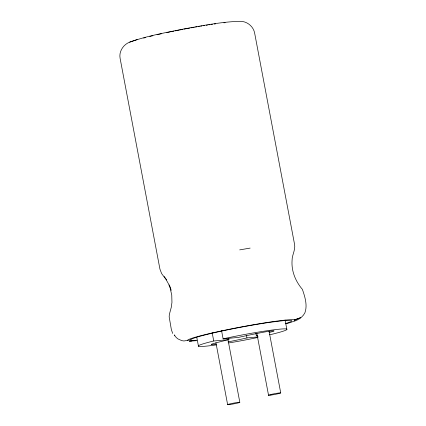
<?xml version="1.0" encoding="UTF-8"?>
<svg xmlns="http://www.w3.org/2000/svg" width="426" height="426" viewBox="0 0 426 426"><rect width="100%" height="100%" fill="white"/><g stroke="black" fill="none" stroke-linecap="round" stroke-linejoin="round"><path stroke-width="0.64" d="M294.504 321.167C298.722 319.665 302.785 316.965 304.867 312.881C307.71 305.288 304.888 296.672 302.391 289.355C295.564 281.421 291.32 271.138 292.06 260.563C291.964 254.902 295.798 249.668 294.494 244.007L254.663 33.207C253.475 26.433 247.117 21.295 240.285 21.3C221.536 21.763 203.08 25.619 184.66 28.803C166.172 32.568 147.423 35.757 129.616 42.163C123.306 44.602 118.769 51.509 120.1 58.325L159.936 269.125L161.624 273.583L166.023 279.456L168.462 283.822L170.144 288.013L171.758 295.117L171.955 302.375L171.273 307.3L169.351 314.463L169.165 316.837L171.364 329.623L172.69 333.43M129.616 42.163L137.193 39.559M174.782 335.848L174.218 334.889L176.226 337.509L177.892 338.878L181.801 340.651L183.931 340.97L190.747 339.916M239.7 249.881L250.126 248.102M223.863 22.818L225.157 22.679M221.525 330.475L223.107 338.835L238.304 337.435A68.527 4.185 -10.7 0 1 261.628 332.562A11.214 0.687 -10.7 0 1 272.289 330.864A11.214 0.687 -10.7 0 1 272.544 331.556A68.527 4.185 -10.7 0 1 269.141 332.52M255.845 333.201L256.33 335.773L257.65 335.651M269.546 334.554L271.532 334.373A45.167 2.758 -10.7 0 0 279.701 329.16A45.167 2.758 -10.7 0 0 223.107 338.835M212.153 332.626L213.73 340.992L228.932 339.586L228.687 338.303M228.001 341.929A68.527 4.185 -10.7 0 0 246.958 337.925L258.193 336.891M191.785 341.008L189.272 341.189L196.248 340.688M164.186 276.463L166.672 279.93M285.09 320.08L286.789 329.085M269.024 330.981L280.723 392.9M256.841 333.35L268.54 395.269M246.468 335.353L246.958 337.925M227.995 339.73L239.817 402.298M215.934 342.749L227.633 404.668M196.769 337.27L198.473 346.274M285.649 323.51A51.397 3.136 -10.7 0 0 290.601 320.379L283.428 320.65L270.595 322.226A51.397 3.136 -10.7 0 0 207.702 334.272A51.397 3.136 -10.7 0 0 196.966 340.22M187.461 340.672A54.826 3.349 -10.7 0 1 255.424 324.394A54.826 3.349 -10.7 0 1 285.974 323.829M169.26 284.845A33.926 28.494 84.7 0 1 171.199 290.415M143.642 38.084A51.397 3.136 -10.7 0 1 145.511 37.579M149.744 36.487A51.397 3.136 -10.7 0 1 152.907 35.715M157.034 34.746A51.397 3.136 -10.7 0 1 161.347 33.771M166.795 32.589A51.397 3.136 -10.7 0 1 169.931 31.934M170.56 31.801A51.397 3.136 -10.7 0 1 173.776 31.141M175.081 30.88A51.397 3.136 -10.7 0 1 179.016 30.097M179.634 29.98A51.397 3.136 -10.7 0 1 182.727 29.383M183.968 29.144A51.397 3.136 -10.7 0 1 187.69 28.451M188.308 28.334A51.397 3.136 -10.7 0 1 189.629 28.095M190.949 27.855A51.397 3.136 -10.7 0 1 194.24 27.269M195.545 27.04A51.397 3.136 -10.7 0 1 196.839 26.811M198.122 26.593A51.397 3.136 -10.7 0 1 199.395 26.375M200.667 26.162A51.397 3.136 -10.7 0 1 201.924 25.954M203.175 25.746A51.397 3.136 -10.7 0 1 204.411 25.544M206.227 25.256A51.397 3.136 -10.7 0 1 207.515 25.054M208.783 24.852A51.397 3.136 -10.7 0 1 210.039 24.66M211.275 24.474A51.397 3.136 -10.7 0 1 212.483 24.298M214.257 24.037A51.397 3.136 -10.7 0 1 215.609 23.845M257.927 337.435A45.167 2.758 -10.7 0 1 228.895 342.935M216.488 344.868A45.167 2.758 -10.7 0 1 213.73 340.992M228.932 339.586A68.527 4.185 -10.7 0 0 212.718 343.803A11.214 0.687 -10.7 0 0 215.822 344.144M257.608 335.464A68.527 4.185 -10.7 0 1 256.33 335.773M300.554 317.711L294.659 319.851L300.554 317.711M229.939 404.503A6.23 0.378 -10.7 0 0 239.785 402.4A6.23 0.378 -10.7 0 0 231.446 403.555A6.23 0.378 -10.7 0 0 229.939 404.503M270.845 395.099A6.23 0.378 -10.7 0 0 280.691 392.996A6.23 0.378 -10.7 0 0 272.352 394.151A6.23 0.378 -10.7 0 0 270.845 395.099"/></g></svg>
